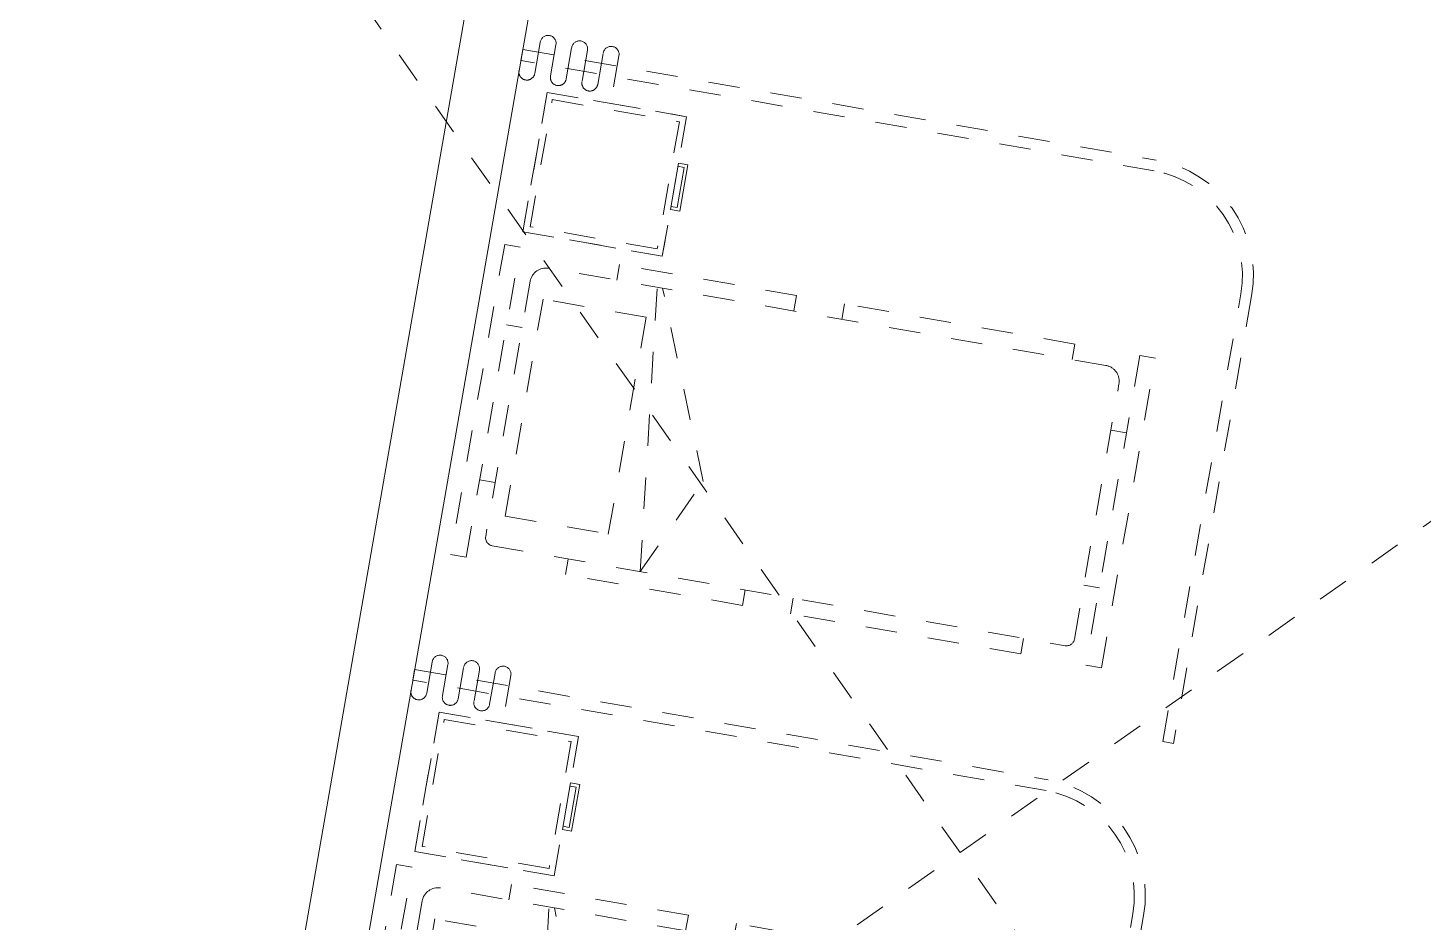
# Model space of a CAD drawing. Extents: x 274235 to 276654, y 142848 to 144425.
# Drawn here: x 276083.339 to 276087.774, y 143062.449 to 143065.291 of the extents above; entities that cross this region are included whole.
import ezdxf

# ---------------------------------------------------------------- set-up
doc = ezdxf.new("R2010")
doc.units = 0
doc.header["$LTSCALE"] = 1.5
for name, pattern in [('ACM-G-CENTER', [50.8, 31.75, -6.35, 6.35, -6.35]), ('ATDASH', [1.5875, 0.79375, -0.79375]), ('DASH', [0.35, 0.25, -0.1])]:
    doc.linetypes.add(name, pattern=pattern)
doc.layers.get('0').update_dxf_attribs({"linetype": 'CONTINUOUS', "lineweight": 0})
for name, color, linetype, lineweight in [('_ACM-A-EQPM', 3, 'CONTINUOUS', 5), ('_ACM-A-FLOR-WDWK', 1, 'CONTINUOUS', 5), ('_ACM-A-GRID', 3, 'CONTINUOUS', 5), ('_ACM-A-WALL-FULL', 6, 'CONTINUOUS', 13)]:
    doc.layers.add(name, color=color, linetype=linetype, lineweight=lineweight)

# ---------------------------------------------------------------- blocks, each defined once
blk = doc.blocks.new('LOCKER_2_drawers_open_under_lockable_mobile - FQSN-051-2020972-F5_Working')
at = {"layer": '_ACM-A-FLOR-WDWK', "linetype": 'DASH'}
for p, q in [((-225, -205), (-225, 245)), ((-225, 245), (225, 245)), ((225, 245), (-225, 245)), ((-225, 245), (-225, -205)), ((-205, -185), (-205, 225)), ((-205, 225), (205, 225)), ((-205, -185), (-205, 225)), ((-205, 225), (205, 225)), ((205, 225), (205, -185)), ((205, 225), (205, -185)), ((225, 245), (225, -205)), ((225, -205), (225, 245)), ((225, -205), (-225, -205)), ((-225, -205), (225, -205)), ((205, -185), (-205, -185)), ((205, -185), (-205, -185))]:
    blk.add_line(p, q, dxfattribs=at)
at = {"layer": '_ACM-A-FLOR-WDWK'}
for p, q in [((-75, -205), (-75, -235)), ((-65, -225), (-65, -205)), ((65, -225), (65, -205)), ((75, -235), (75, -205)), ((-75, -235), (75, -235)), ((65, -225), (-65, -225))]:
    blk.add_line(p, q, dxfattribs=at)
blk = doc.blocks.new('BED_patient1 - MMBE-010_2100D-2020948-F5_Working')
at = {"layer": '_ACM-A-FLOR-WDWK', "linetype": 'DASH'}
for p, q in [((-500, -50), (-500, 0)), ((500, 0), (-500, 0)), ((500, -50), (500, 0)), ((-500, -50), (500, -50)), ((-250, -50), (-250, -100)), ((250, -50), (250, -100)), ((-450, -125.8), (-450, -1974.2)), ((399.2, -100), (-424.2, -100)), ((350, -150), (-350, -150)), ((-350, -150), (-350, -482.7)), ((350, -482.7), (350, -150)), ((450, -1949.2), (450, -150.8)), ((-500, -941.5), (-500, -370.9)), ((-500, -370.9), (-450, -370.9)), ((500, -370.9), (450, -370.9)), ((500, -941.5), (500, -370.9)), ((-350, -482.7), (350, -482.7)), ((-450, -603.1), (450, -500.8)), ((-133, -751.2), (450, -518.2)), ((-450, -603), (-133, -751.2)), ((-450, -941.5), (-500, -941.5)), ((450, -941.5), (500, -941.5)), ((-500, -1840), (-500, -1096.5)), ((-500, -1096.5), (-450, -1096.5)), ((500, -1096.5), (450, -1096.5)), ((500, -1840), (500, -1096.5)), ((-450, -1840), (-500, -1840)), ((450, -1840), (500, -1840)), ((-424.2, -2000), (399.2, -2000)), ((-250, -2000), (-250, -2050)), ((250, -2000), (250, -2050)), ((-500, -2050), (-500, -2100)), ((500, -2050), (-500, -2050)), ((500, -2050), (500, -2100)), ((-500, -2100), (500, -2100))]:
    blk.add_line(p, q, dxfattribs=at)
for centre, radius, start, end in [((-424.2, -125.8), 25.8, 90, 180), ((399.2, -150.8), 50.8, 0, 90), ((399.2, -1949.2), 50.8, 270, 0), ((-424.2, -1974.2), 25.8, 180, 270)]:
    blk.add_arc(centre, radius, start, end, dxfattribs=at)
blk = doc.blocks.new('1020 Cubicle Curtain_ L Shaped - 1020 Cubicle Curtain_ L Shaped-2848163-F5_Working')
at = {"layer": '_ACM-A-EQPM', "linetype": 'ATDASH'}
for p, q in [((447.675, 2439.6875), (1892.075, 2439.6875)), ((1892.075, 2439.6875), (1892.075, 2404.7625)), ((1892.075, 2404.7625), (447.675, 2404.7625)), ((74.6125, 22.225), (74.6125, 2066.625)), ((109.5375, 2066.625), (109.5375, 22.225)), ((41.275, 327.025), (142.875, 327.025)), ((142.875, 276.225), (41.275, 276.225)), ((41.275, 225.425), (142.875, 225.425)), ((142.875, 174.625), (41.275, 174.625)), ((41.275, 123.825), (142.875, 123.825)), ((142.875, 73.025), (41.275, 73.025)), ((74.6125, 22.225), (109.5375, 22.225))]:
    blk.add_line(p, q, dxfattribs=at)
for centre, radius, start, end in [((447.675, 2066.625), 373.0625, 90, 180), ((447.675, 2066.625), 338.1375, 90, 180), ((41.275, 301.625), 25.4, 90, 270), ((142.875, 250.825), 25.4, 270, 90), ((41.275, 200.025), 25.4, 90, 270), ((142.875, 149.225), 25.4, 270, 90), ((41.275, 98.425), 25.4, 90, 270), ((142.875, 47.625), 25.4, 270, 90)]:
    blk.add_arc(centre, radius, start, end, dxfattribs=at)
blk = doc.blocks.new('5f0512')
at = {"layer": '_ACM-A-GRID', "linetype": 'ACM-G-CENTER'}
for p, q in [((-165371.2764, -110984.4801), (-111914.0039, -57527.2076)), ((-143733.8089, -108863.1598), (-164098.4842, -88498.4845))]:
    blk.add_line(p, q, dxfattribs=at)
at = {"layer": '_ACM-A-WALL-FULL', "lineweight": 18}
for p, q in [((-155499.9995, -94449.9997), (-155499.9995, -100920.9559)), ((-155499.9995, -94599.9997), (-155499.9995, -101199.9996)), ((-155299.9995, -101199.9996), (-155299.9995, -94599.9997)), ((-155299.9995, -100920.9559), (-155299.9995, -96449.9997))]:
    blk.add_line(p, q, dxfattribs=at)
at = {"layer": '_ACM-A-EQPM', "rotation": 269.999999999992}
for p in [(-155322.2245, -96754.8247), (-155322.2245, -98754.8247)]:
    blk.add_blockref('1020 Cubicle Curtain_ L Shaped - 1020 Cubicle Curtain_ L Shaped-2848163-F5_Working', p, dxfattribs=at)
at = {"layer": '_ACM-A-FLOR-WDWK'}
for name, p, rotation in [('LOCKER_2_drawers_open_under_lockable_mobile - FQSN-051-2020972-F5_Working', (-154954.9995, -97174.9997), 90.00000000000588), ('BED_patient1 - MMBE-010_2100D-2020948-F5_Working', (-155249.9995, -97949.9997), 90.00000000000641), ('LOCKER_2_drawers_open_under_lockable_mobile - FQSN-051-2020972-F5_Working', (-154954.9995, -99174.9997), 90.00000000000588), ('BED_patient1 - MMBE-010_2100D-2020948-F5_Working', (-155249.9995, -99949.9997), 90.00000000000641)]:
    blk.add_blockref(name, p, dxfattribs=dict(at, rotation=rotation))

msp = doc.modelspace()

# ---------------------------------------------------------------- block references
at = {"xscale": 0.0009999999999999994, "yscale": 0.001, "zscale": 0.001, "rotation": 350.1075696352769}
msp.add_blockref('5f0512', (276254.5381, 143133.9317), dxfattribs=at)

doc.saveas('drawing.dxf')
